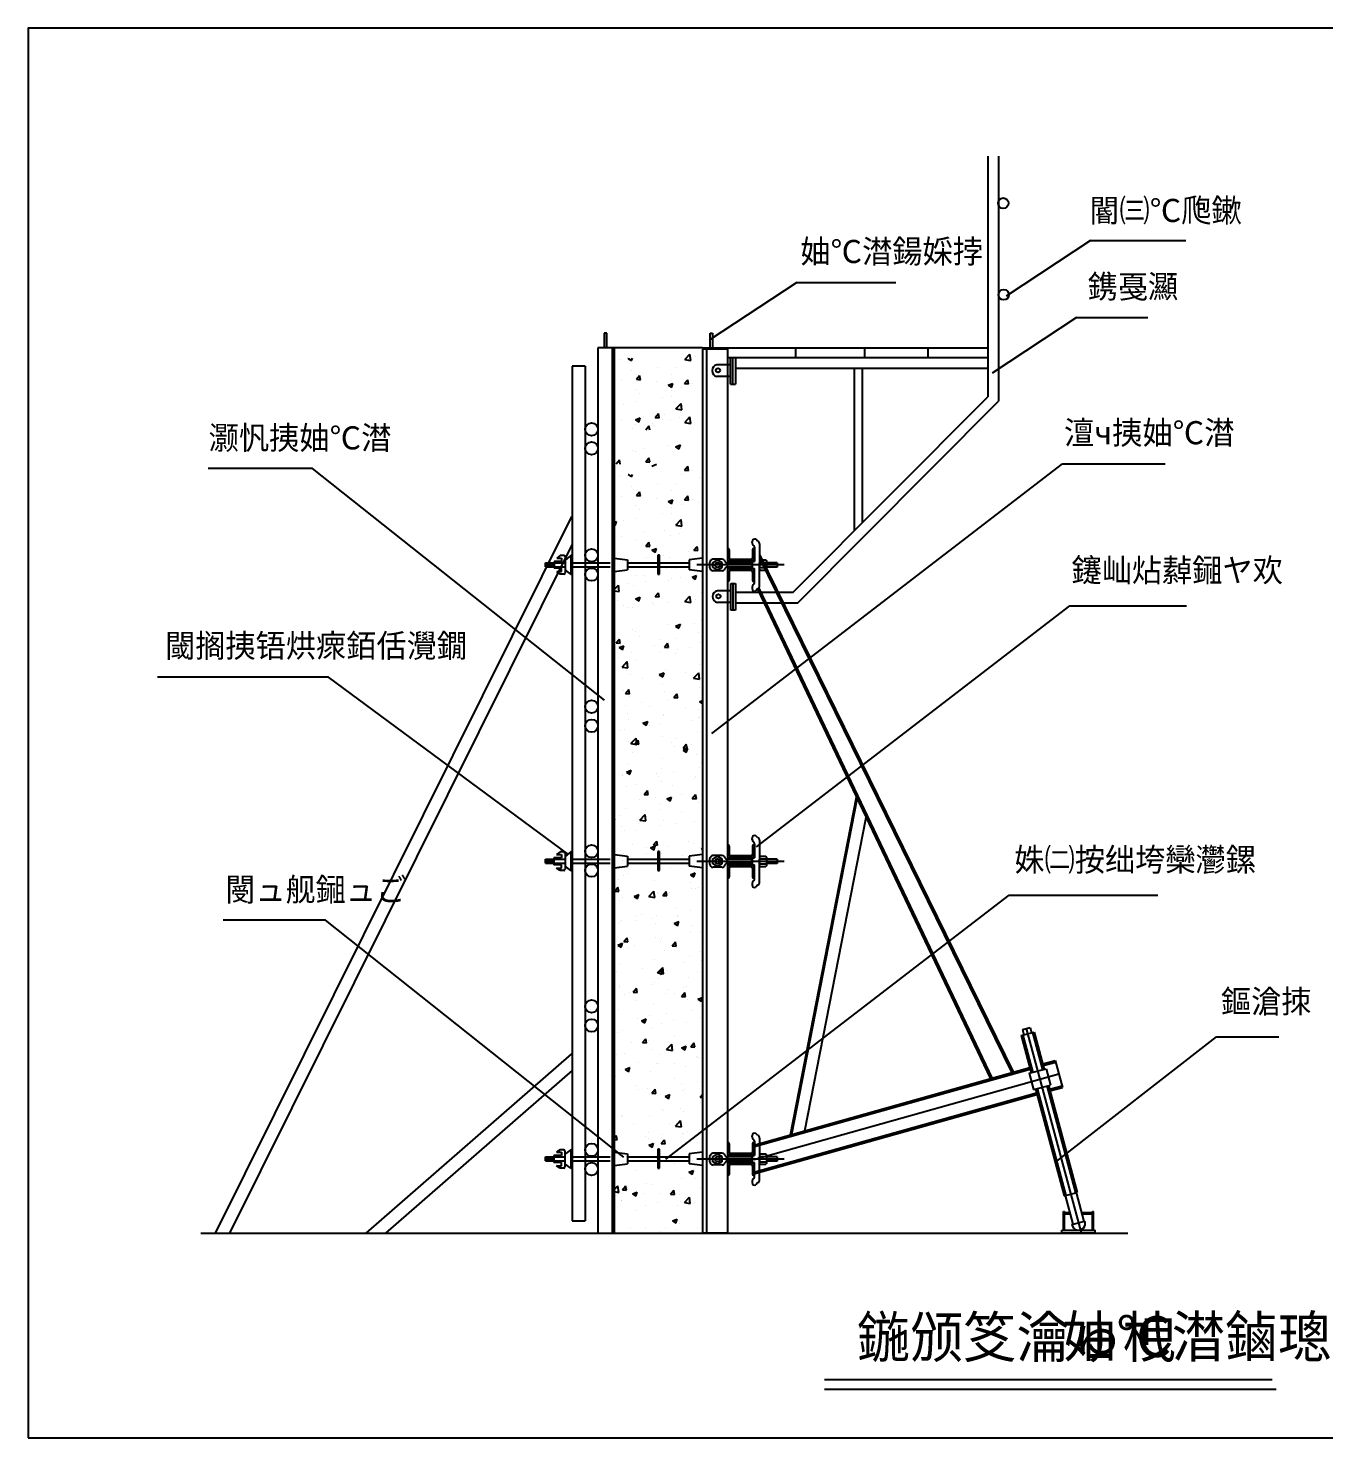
# Model space of a CAD drawing. Header units: metres. Extents: x 0 to 200, y 0 to 136.
# Drawn here: x 0 to 125.5, y 0 to 136.5 of the extents above; entities that cross this region are included whole.
import ezdxf

# ---------------------------------------------------------------- set-up
doc = ezdxf.new("R2010")
doc.units = ezdxf.units.M
for name, color, linetype in [('1', 7, 'Continuous'), ('2', 7, 'Continuous'), ('24', 7, 'Continuous')]:
    doc.layers.add(name, color=color, linetype=linetype)

msp = doc.modelspace()

# ---------------------------------------------------------------- linework, layer by layer
for p, q in [((92.96, 124.11), (92.96, 100.81)), ((93.99, 124.11), (93.99, 100.39)), ((102.89, 115.94), (94.72, 110.55)), ((102.89, 115.94), (107.48, 115.94)), ((107.48, 115.94), (112.13, 115.94)), ((74.44, 111.88), (65.96, 106.29)), ((74.44, 111.88), (78.84, 111.88)), ((78.84, 111.88), (84.05, 111.88)), ((101.55, 108.48), (93.38, 103.09)), ((101.55, 108.48), (106.15, 108.48)), ((106.15, 108.48), (108.46, 108.48)), ((56.04, 106.96), (55.79, 106.96)), ((55.79, 106.96), (55.79, 105.54)), ((56.04, 105.54), (56.04, 106.96)), ((66.05, 106.96), (66.3, 106.96)), ((66.05, 105.54), (66.05, 106.96)), ((66.3, 106.96), (66.3, 105.54)), ((55.18, 105.54), (55.18, 19.83)), ((65.33, 105.54), (55.18, 105.54)), ((56.56, 105.54), (56.56, 19.83)), ((56.75, 105.54), (56.75, 19.83)), ((65.32, 105.43), (65.32, 19.83)), ((67.75, 105.43), (65.32, 105.43)), ((65.33, 105.54), (92.96, 105.54)), ((65.7, 105.43), (65.7, 19.83)), ((67.75, 105.43), (67.75, 19.83)), ((74.32, 105.54), (74.32, 104.62)), ((81, 105.54), (81, 104.62)), ((87.14, 105.54), (87.14, 104.62)), ((52.69, 103.76), (52.69, 21.01)), ((53.94, 103.76), (52.69, 103.76)), ((53.94, 103.76), (53.94, 21.01)), ((57.41, 104.42), (57.41, 104.42)), ((58.12, 104.53), (58.15, 104.55)), ((58.12, 104.53), (58.44, 104.32)), ((58.44, 104.32), (58.52, 104.55)), ((63.6, 104.41), (64.1, 104.94)), ((63.6, 104.41), (64.18, 104.32)), ((63.98, 104.2), (63.98, 104.2)), ((64.18, 104.32), (64.1, 104.94)), ((64.67, 104.66), (64.67, 104.66)), ((68.02, 103.91), (66.71, 103.91)), ((67.75, 104.62), (92.96, 104.62)), ((68.02, 102.04), (68.02, 104.61)), ((68.02, 104.61), (68.51, 104.61)), ((68.25, 102.04), (68.25, 104.61)), ((68.51, 104.61), (68.51, 102.04)), ((57.43, 102.39), (57.43, 102.39)), ((58.46, 103.36), (58.46, 103.36)), ((58.92, 102.5), (59.23, 102.87)), ((58.92, 102.5), (59.31, 102.46)), ((58.97, 103), (58.97, 103)), ((58.98, 102.49), (58.98, 102.49)), ((59.31, 102.46), (59.23, 102.87)), ((60.92, 103.68), (60.92, 103.68)), ((62.35, 102.97), (62.35, 102.97)), ((62.76, 103.65), (62.76, 103.65)), ((63.58, 102.09), (63.9, 102.46)), ((63.97, 102.06), (63.9, 102.46)), ((68.02, 102.78), (66.71, 102.78)), ((68.51, 103.59), (92.96, 103.59)), ((80.03, 87.83), (80.03, 103.59)), ((80.8, 88.6), (80.8, 103.59)), ((58.8, 101.52), (58.8, 101.52)), ((59.21, 101.12), (59.21, 101.12)), ((60.89, 102.24), (60.89, 102.24)), ((62, 101.92), (62.45, 102.09)), ((62, 101.92), (62.32, 101.7)), ((62.27, 101.37), (62.27, 101.37)), ((62.32, 101.7), (62.45, 102.09)), ((63.31, 101.66), (63.31, 101.66)), ((63.58, 102.09), (63.97, 102.06)), ((64.36, 102.1), (64.36, 102.1)), ((68.02, 102.04), (68.51, 102.04)), ((57.66, 100.07), (57.66, 100.07)), ((58.9, 100.32), (58.9, 100.32)), ((61.45, 100.72), (61.45, 100.72)), ((62.28, 100.81), (62.28, 100.81)), ((62.74, 99.64), (63.24, 100.17)), ((63.31, 99.55), (63.24, 100.17)), ((74.11, 81.89), (92.96, 100.81)), ((74.54, 80.86), (93.99, 100.39)), ((57.5, 98.55), (57.5, 98.55)), ((58.83, 98.58), (59.29, 98.76)), ((58.83, 98.58), (59.16, 98.36)), ((59.16, 98.36), (59.29, 98.76)), ((59.6, 98.94), (59.6, 98.94)), ((60.72, 98.81), (61.04, 99.18)), ((60.72, 98.81), (61.11, 98.78)), ((61.11, 98.78), (61.04, 99.18)), ((61.43, 98.58), (61.43, 98.58)), ((61.6, 99.09), (61.6, 99.09)), ((62.2, 98.65), (62.2, 98.65)), ((62.74, 99.64), (63.31, 99.55)), ((63.07, 98.79), (63.07, 98.79)), ((63.23, 99.31), (63.23, 99.31)), ((63.6, 98.32), (64.1, 98.85)), ((63.6, 98.32), (64.18, 98.23)), ((64.18, 98.23), (64.1, 98.85)), ((58.58, 97.76), (58.58, 97.76)), ((58.82, 98.16), (58.82, 98.16)), ((59.82, 97.61), (60.13, 97.98)), ((60.21, 97.57), (60.13, 97.98)), ((60.51, 98.26), (60.51, 98.26)), ((60.56, 98.03), (60.56, 98.03)), ((63.98, 98.11), (63.98, 98.11)), ((58.5, 95.59), (58.5, 95.59)), ((59.6, 95.84), (59.6, 95.84)), ((61.88, 96.08), (61.88, 96.08)), ((62.71, 95.96), (63.17, 96.14)), ((62.71, 95.96), (63.04, 95.75)), ((62.96, 96.01), (62.96, 96.01)), ((63.04, 95.75), (63.17, 96.14)), ((56.96, 94.33), (57.28, 94.7)), ((57.35, 94.29), (57.28, 94.7)), ((58.85, 95.47), (58.85, 95.47)), ((59.82, 94.51), (60.13, 94.88)), ((59.82, 94.51), (60.21, 94.47)), ((60.21, 94.47), (60.13, 94.88)), ((60.42, 94.1), (60.87, 94.28)), ((66.22, 68.21), (100.19, 94.33)), ((100.19, 94.33), (104.59, 94.33)), ((104.59, 94.33), (110.14, 94.33)), ((27.54, 93.86), (17.42, 93.86)), ((55.84, 71.42), (27.54, 93.86)), ((57.41, 93.16), (57.41, 93.16)), ((58.12, 93.27), (58.15, 93.29)), ((58.12, 93.27), (58.44, 93.06)), ((58.44, 93.06), (58.52, 93.29)), ((63.31, 93.27), (63.31, 93.27)), ((63.58, 93.7), (63.9, 94.08)), ((63.58, 93.7), (63.97, 93.67)), ((63.97, 93.67), (63.9, 94.08)), ((64.36, 93.71), (64.36, 93.71)), ((65.02, 92.96), (65.02, 92.96)), ((56.83, 91.88), (56.83, 91.88)), ((58.46, 92.09), (58.46, 92.09)), ((58.92, 91.24), (59.23, 91.61)), ((58.97, 91.74), (58.97, 91.74)), ((59.31, 91.2), (59.23, 91.61)), ((60.92, 92.42), (60.92, 92.42)), ((62.35, 91.71), (62.35, 91.71)), ((62.76, 92.39), (62.76, 92.39)), ((57.43, 91.13), (57.43, 91.13)), ((58.8, 90.26), (58.8, 90.26)), ((58.92, 91.24), (59.31, 91.2)), ((58.98, 91.23), (58.98, 91.23)), ((60.89, 90.98), (60.89, 90.98)), ((62, 90.66), (62.45, 90.83)), ((62, 90.66), (62.32, 90.44)), ((62.27, 90.11), (62.27, 90.11)), ((62.32, 90.44), (62.45, 90.83)), ((63.31, 90.4), (63.31, 90.4)), ((63.58, 90.83), (63.9, 91.2)), ((63.58, 90.83), (63.97, 90.8)), ((63.97, 90.8), (63.9, 91.2)), ((64.36, 90.84), (64.36, 90.84)), ((64.94, 90.61), (64.94, 90.61)), ((65.24, 90.11), (65.24, 90.11)), ((52.64, 89.23), (18.11, 19.83)), ((56.75, 88.64), (56.99, 88.73)), ((56.86, 88.34), (56.99, 88.73)), ((57.66, 88.81), (57.66, 88.81)), ((58.9, 89.06), (58.9, 89.06)), ((59.21, 89.86), (59.21, 89.86)), ((61.45, 89.46), (61.45, 89.46)), ((62.28, 89.55), (62.28, 89.55)), ((62.74, 88.38), (63.24, 88.91)), ((63.31, 88.29), (63.24, 88.91)), ((56.75, 88.41), (56.86, 88.34)), ((59.6, 87.68), (59.6, 87.68)), ((61.6, 87.83), (61.6, 87.83)), ((62.2, 87.39), (62.2, 87.39)), ((62.74, 88.38), (63.31, 88.29)), ((63.07, 87.53), (63.07, 87.53)), ((63.23, 88.05), (63.23, 88.05)), ((52.69, 86.53), (19.5, 19.83)), ((57.5, 87.29), (57.5, 87.29)), ((58.82, 86.9), (58.82, 86.9)), ((59.82, 86.35), (60.13, 86.72)), ((59.82, 86.35), (60.21, 86.31)), ((60.21, 86.31), (60.13, 86.72)), ((60.42, 85.94), (60.87, 86.12)), ((60.74, 85.73), (60.87, 86.12)), ((64.48, 85.94), (64.8, 86.31)), ((64.87, 85.91), (64.8, 86.31)), ((64.97, 86.23), (64.97, 86.23)), ((67.77, 86.13), (67.75, 86.13)), ((67.9, 86), (67.9, 85.18)), ((70.15, 86), (70.15, 85.18)), ((70.3, 86.13), (70.28, 86.13)), ((70.3, 86.13), (70.3, 84.9)), ((50.12, 84.73), (52, 84.73)), ((50.12, 84.34), (50.12, 84.73)), ((50.21, 84.34), (50.21, 84.73)), ((50.29, 84.34), (50.29, 84.73)), ((50.36, 84.34), (50.36, 84.73)), ((50.44, 84.34), (50.44, 84.73)), ((50.51, 84.34), (50.51, 84.73)), ((50.61, 84.34), (50.61, 84.73)), ((50.7, 84.34), (50.7, 84.73)), ((50.79, 84.34), (50.79, 84.73)), ((50.86, 84.34), (50.86, 84.73)), ((51.67, 84.87), (50.94, 84.87)), ((50.94, 84.87), (50.94, 84.2)), ((51.53, 85.43), (51.2, 85.19)), ((51.2, 85.19), (51.67, 85.19)), ((51.88, 85.43), (51.53, 85.43)), ((51.67, 85.19), (51.67, 84.87)), ((52.57, 85.43), (52, 85)), ((52, 85.31), (52, 83.76)), ((52.7, 85.43), (52.57, 85.43)), ((52.57, 85.43), (52.57, 83.63)), ((52.7, 84.9), (52.7, 84.14)), ((52.7, 84.73), (56.37, 84.73)), ((56.76, 85.18), (58.06, 85.02)), ((56.76, 85.18), (56.76, 83.88)), ((57.39, 84.93), (57.39, 84.93)), ((58.06, 85.02), (58.06, 84.05)), ((58.06, 84.73), (64.01, 84.73)), ((58.74, 84.73), (58.74, 84.73)), ((59.89, 85.27), (59.89, 85.27)), ((60.42, 85.94), (60.74, 85.72)), ((61.15, 85.47), (60.99, 85.47)), ((60.99, 85.47), (60.99, 83.64)), ((61.15, 83.64), (61.15, 85.47)), ((61.18, 85.58), (61.18, 85.58)), ((61.52, 85.48), (61.52, 85.48)), ((62.12, 85.22), (62.12, 85.22)), ((63.98, 85.81), (63.98, 85.81)), ((65.31, 85.18), (64.01, 85.02)), ((64.01, 85.02), (64.01, 84.05)), ((64.48, 85.94), (64.87, 85.91)), ((65.31, 85.18), (65.31, 83.88)), ((70.3, 84.9), (67.75, 84.9)), ((70.02, 85.06), (68.03, 85.06)), ((70.84, 85.54), (95.42, 35.44)), ((70.84, 85.19), (95.26, 35.4)), ((50.12, 84.34), (52, 84.34)), ((51.67, 84.2), (50.94, 84.2)), ((51.2, 83.88), (51.67, 83.88)), ((51.53, 83.63), (51.2, 83.88)), ((51.88, 83.63), (51.53, 83.63)), ((51.67, 83.88), (51.67, 84.2)), ((52.57, 83.63), (52, 84.06)), ((52.57, 83.63), (52.7, 83.63)), ((52.7, 84.34), (56.37, 84.34)), ((56.76, 83.88), (58.06, 84.05)), ((58.06, 84.34), (64.01, 84.34)), ((58.34, 84.36), (58.34, 84.36)), ((58.95, 83.5), (58.95, 83.5)), ((59.71, 83.48), (59.71, 83.48)), ((60.99, 83.64), (61.15, 83.64)), ((61.81, 84.21), (61.81, 84.21)), ((62.74, 84.16), (62.74, 84.16)), ((63.18, 83.34), (63.18, 83.34)), ((65.31, 83.88), (64.01, 84.05)), ((64.3, 83.33), (64.75, 83.5)), ((64.3, 83.33), (64.62, 83.11)), ((64.62, 83.11), (64.75, 83.5)), ((73.23, 84.52), (64.76, 84.52)), ((65.28, 84.06), (65.28, 84.06)), ((70.3, 84.14), (67.75, 84.14)), ((67.9, 83.86), (67.9, 83.04)), ((70.02, 83.98), (68.03, 83.98)), ((70.15, 83.86), (70.15, 83.04)), ((70.3, 84.14), (70.3, 82.91)), ((56.75, 82.14), (57.17, 82.58)), ((56.75, 82.03), (57.24, 81.96)), ((57.24, 81.96), (57.17, 82.58)), ((58.18, 82.7), (58.18, 82.7)), ((58.66, 82.57), (58.66, 82.57)), ((59.81, 82.92), (59.81, 82.92)), ((62.04, 83.06), (62.04, 83.06)), ((62.27, 83.24), (62.27, 83.24)), ((68.07, 82.03), (66.76, 82.03)), ((67.77, 82.91), (67.75, 82.91)), ((68.07, 80.16), (68.07, 82.73)), ((68.07, 82.73), (68.51, 82.73)), ((68.29, 80.16), (68.29, 82.73)), ((68.51, 82.73), (68.51, 80.16)), ((70.3, 82.91), (70.28, 82.91)), ((70.64, 82.19), (93.21, 34.75)), ((70.76, 82.29), (93.37, 34.8)), ((57.04, 81.05), (57.04, 81.05)), ((57.64, 80.58), (57.64, 80.58)), ((58.83, 81.23), (59.29, 81.4)), ((58.83, 81.23), (59.16, 81.01)), ((59.16, 81.01), (59.29, 81.4)), ((60.51, 80.91), (60.51, 80.91)), ((60.56, 80.68), (60.56, 80.68)), ((60.72, 81.46), (61.04, 81.83)), ((60.72, 81.46), (61.11, 81.42)), ((61.11, 81.42), (61.04, 81.83)), ((61.43, 81.23), (61.43, 81.23)), ((61.96, 80.89), (61.96, 80.89)), ((63.6, 80.97), (64.1, 81.5)), ((63.6, 80.97), (64.18, 80.88)), ((63.98, 80.76), (63.98, 80.76)), ((64.18, 80.88), (64.1, 81.5)), ((64.67, 81.22), (64.67, 81.22)), ((65.22, 81.88), (65.22, 81.88)), ((65.3, 81.35), (65.3, 81.35)), ((68.07, 80.9), (66.76, 80.9)), ((68.51, 81.89), (74.11, 81.89)), ((68.51, 80.86), (74.54, 80.86)), ((70.54, 57.24), (100.89, 80.57)), ((100.89, 80.57), (112.21, 80.57)), ((58.1, 80.36), (58.1, 80.36)), ((58.58, 80.41), (58.58, 80.41)), ((65.22, 79.19), (65.22, 79.19)), ((68.51, 80.16), (68.07, 80.16)), ((58.5, 78.24), (58.5, 78.24)), ((58.85, 78.12), (58.85, 78.12)), ((61.88, 78.73), (61.88, 78.73)), ((62.71, 78.61), (63.17, 78.79)), ((62.71, 78.61), (63.04, 78.39)), ((62.96, 78.66), (62.96, 78.66)), ((63.04, 78.39), (63.17, 78.79)), ((64.58, 78.87), (64.58, 78.87)), ((64.95, 78), (64.95, 78)), ((56.96, 76.98), (57.28, 77.35)), ((56.96, 76.98), (57.35, 76.94)), ((57.15, 76.86), (57.15, 76.86)), ((57.25, 76.52), (57.71, 76.69)), ((57.25, 76.52), (57.58, 76.3)), ((57.35, 76.94), (57.28, 77.35)), ((57.37, 76.7), (57.37, 76.7)), ((57.58, 76.3), (57.71, 76.69)), ((59.25, 77.58), (59.25, 77.58)), ((60.62, 76.71), (60.62, 76.71)), ((61.16, 77.35), (61.16, 77.35)), ((61.63, 76.57), (61.94, 76.94)), ((61.63, 76.57), (62.01, 76.54)), ((61.8, 76.57), (61.8, 76.57)), ((62.01, 76.54), (61.94, 76.94)), ((62.72, 77.44), (62.72, 77.44)), ((64.09, 76.57), (64.09, 76.57)), ((65.14, 77.02), (65.14, 77.02)), ((57.14, 75.55), (57.14, 75.55)), ((57.52, 74.64), (58.03, 75.17)), ((58.1, 74.55), (58.03, 75.17)), ((58.42, 76.08), (58.42, 76.08)), ((58.93, 75.27), (58.93, 75.27)), ((61.25, 76.09), (61.25, 76.09)), ((62.72, 75.92), (62.72, 75.92)), ((62.87, 76.31), (62.87, 76.31)), ((57.52, 74.64), (58.1, 74.55)), ((57.95, 74.28), (57.95, 74.28)), ((58.35, 73.92), (58.35, 73.92)), ((61.13, 73.9), (61.59, 74.07)), ((61.13, 73.9), (61.46, 73.68)), ((61.16, 73.74), (61.16, 73.74)), ((61.42, 74.13), (61.42, 74.13)), ((61.46, 73.68), (61.59, 74.07)), ((61.72, 74.4), (61.72, 74.4)), ((63.63, 74.07), (63.63, 74.07)), ((64.46, 73.56), (64.97, 74.09)), ((64.89, 73.99), (64.89, 73.99)), ((65.04, 73.47), (64.97, 74.09)), ((65.06, 74.86), (65.06, 74.86)), ((29.1, 73.65), (12.52, 73.65)), ((52.34, 56.49), (29.1, 73.65)), ((57.62, 72.35), (57.62, 72.35)), ((57.87, 72.09), (58.18, 72.46)), ((58.25, 72.05), (58.18, 72.46)), ((59.54, 73.53), (59.54, 73.53)), ((61.41, 73), (61.41, 73)), ((64.46, 73.56), (65.04, 73.47)), ((64.98, 72.7), (64.98, 72.7)), ((65.2, 73.65), (65.2, 73.65)), ((57.87, 72.09), (58.25, 72.05)), ((58.27, 71.75), (58.27, 71.75)), ((59.45, 71.18), (59.45, 71.18)), ((61.64, 72.24), (61.64, 72.24)), ((61.92, 71.5), (61.92, 71.5)), ((62.53, 71.68), (62.84, 72.05)), ((62.53, 71.68), (62.92, 71.65)), ((62.92, 71.65), (62.84, 72.05)), ((65.01, 71.28), (65.32, 71.4)), ((65.01, 71.28), (65.32, 71.08)), ((57.83, 70.96), (57.83, 70.96)), ((58.06, 70.09), (58.06, 70.09)), ((60.16, 70.81), (60.16, 70.81)), ((61.53, 69.94), (61.53, 69.94)), ((61.56, 70.08), (61.56, 70.08)), ((63.63, 70.67), (63.63, 70.67)), ((64.9, 70.53), (64.9, 70.53)), ((64.93, 69.77), (64.93, 69.77)), ((65, 69.79), (65, 69.79)), ((57.35, 68.47), (57.35, 68.47)), ((57.74, 68.62), (57.74, 68.62)), ((58.19, 69.59), (58.19, 69.59)), ((59.55, 69.19), (60.01, 69.36)), ((59.55, 69.19), (59.87, 68.97)), ((59.87, 68.97), (60.01, 69.36)), ((60.21, 68.94), (60.21, 68.94)), ((61.14, 69.12), (61.14, 69.12)), ((64.31, 69.48), (64.31, 69.48)), ((64.82, 68.37), (64.82, 68.37)), ((58.11, 67.42), (58.11, 67.42)), ((58.38, 67.23), (58.89, 67.76)), ((58.38, 67.23), (58.96, 67.14)), ((58.77, 67.2), (59.08, 67.57)), ((58.77, 67.2), (59.16, 67.16)), ((58.86, 67.51), (58.86, 67.51)), ((58.96, 67.14), (58.89, 67.76)), ((58.91, 67.04), (58.91, 67.04)), ((59.16, 67.17), (59.08, 67.57)), ((61.48, 67.91), (61.48, 67.91)), ((62.33, 67.36), (62.33, 67.36)), ((62.6, 66.92), (62.6, 66.92)), ((62.7, 67.69), (62.7, 67.69)), ((63.43, 66.79), (63.74, 67.16)), ((63.82, 66.76), (63.74, 67.16)), ((64.23, 67.13), (64.23, 67.13)), ((58.5, 66.38), (58.5, 66.38)), ((61.41, 65.75), (61.41, 65.75)), ((63.43, 66.79), (63.82, 66.76)), ((63.43, 66.57), (63.89, 66.74)), ((63.43, 66.57), (63.75, 66.35)), ((63.75, 66.35), (63.89, 66.74)), ((64.74, 66.21), (64.74, 66.21)), ((57.6, 64.19), (57.6, 64.19)), ((57.97, 64.47), (58.42, 64.65)), ((57.97, 64.47), (58.29, 64.25)), ((58.03, 65.26), (58.03, 65.26)), ((58.29, 64.25), (58.42, 64.65)), ((60.89, 64.35), (60.89, 64.35)), ((61.39, 64.77), (61.39, 64.77)), ((62.52, 64.57), (62.52, 64.57)), ((64.98, 64.89), (64.98, 64.89)), ((65.18, 65.42), (65.18, 65.42)), ((56.79, 63.81), (56.79, 63.81)), ((57.6, 64.12), (57.6, 64.12)), ((57.95, 63.1), (57.95, 63.1)), ((58.97, 63.31), (58.97, 63.31)), ((61.07, 64.04), (61.07, 64.04)), ((61.33, 63.58), (61.33, 63.58)), ((62.44, 63.17), (62.44, 63.17)), ((64.54, 63.89), (64.54, 63.89)), ((64.66, 64.04), (64.66, 64.04)), ((59.18, 61.79), (59.18, 61.79)), ((59.67, 62.31), (59.98, 62.68)), ((59.67, 62.31), (60.06, 62.28)), ((60.06, 62.28), (59.98, 62.68)), ((60.81, 62), (60.81, 62)), ((61.85, 61.86), (62.3, 62.03)), ((61.85, 61.86), (62.17, 61.64)), ((62.17, 61.64), (62.3, 62.03)), ((63.27, 62.33), (63.27, 62.33)), ((64.33, 61.9), (64.64, 62.28)), ((64.33, 61.9), (64.72, 61.87)), ((64.58, 61.88), (64.58, 61.88)), ((64.72, 61.87), (64.64, 62.28)), ((64.91, 61.54), (64.91, 61.54)), ((73.83, 29.35), (80.22, 62.05)), ((73.97, 29.39), (80.31, 61.85)), ((57.33, 60.24), (57.33, 60.24)), ((57.87, 60.93), (57.87, 60.93)), ((59.25, 59.82), (59.75, 60.35)), ((59.82, 59.74), (59.75, 60.35)), ((59.78, 60.74), (59.78, 60.74)), ((61.12, 60.89), (61.12, 60.89)), ((61.25, 61.42), (61.25, 61.42)), ((63.25, 60.59), (63.25, 60.59)), ((75.23, 29.74), (81.16, 60.08)), ((56.75, 59.67), (56.84, 59.93)), ((56.75, 59.9), (56.84, 59.93)), ((57.47, 59.23), (57.47, 59.23)), ((57.79, 58.77), (57.79, 58.77)), ((58.89, 58.81), (58.89, 58.81)), ((59.1, 59.44), (59.1, 59.44)), ((59.25, 59.82), (59.82, 59.73)), ((61.17, 59.26), (61.17, 59.26)), ((61.56, 59.76), (61.56, 59.76)), ((62.68, 59.46), (62.68, 59.46)), ((64.51, 59.71), (64.51, 59.71)), ((58.51, 57.42), (58.51, 57.42)), ((60.57, 57.42), (60.88, 57.79)), ((60.57, 57.42), (60.96, 57.39)), ((60.96, 57.39), (60.88, 57.79)), ((63.96, 57.74), (63.96, 57.74)), ((64.43, 57.55), (64.43, 57.55)), ((67.77, 57.43), (67.75, 57.43)), ((70.3, 57.43), (70.28, 57.43)), ((70.3, 57.43), (70.3, 56.2)), ((50.11, 56.03), (52, 56.03)), ((50.11, 55.63), (50.11, 56.03)), ((50.21, 55.63), (50.21, 56.03)), ((50.28, 55.63), (50.28, 56.03)), ((50.36, 55.63), (50.36, 56.03)), ((50.44, 55.63), (50.44, 56.03)), ((50.5, 55.63), (50.5, 56.03)), ((50.61, 55.63), (50.61, 56.03)), ((50.7, 55.63), (50.7, 56.03)), ((50.78, 55.63), (50.78, 56.03)), ((50.85, 55.63), (50.85, 56.03)), ((51.66, 56.16), (50.93, 56.16)), ((50.93, 56.16), (50.93, 55.49)), ((51.53, 56.73), (51.19, 56.48)), ((51.19, 56.48), (51.66, 56.48)), ((51.87, 56.73), (51.53, 56.73)), ((51.66, 56.48), (51.66, 56.16)), ((52.56, 56.73), (52, 56.3)), ((52, 56.6), (52, 55.05)), ((52.69, 56.73), (52.56, 56.73)), ((52.56, 56.73), (52.56, 54.93)), ((52.69, 56.2), (52.69, 55.43)), ((52.69, 56.03), (56.37, 56.03)), ((56.76, 56.48), (58.06, 56.31)), ((56.76, 56.48), (56.76, 55.18)), ((57.39, 56.88), (57.39, 56.88)), ((57.71, 56.6), (57.71, 56.6)), ((58.06, 56.31), (58.06, 55.35)), ((58.06, 56.03), (64.01, 56.03)), ((58.06, 56.03), (64.01, 56.03)), ((59.85, 57.2), (59.85, 57.2)), ((59.88, 56.54), (59.88, 56.54)), ((60.27, 57.14), (60.72, 57.32)), ((60.27, 57.14), (60.59, 56.92)), ((60.59, 56.92), (60.72, 57.32)), ((61.15, 56.76), (60.99, 56.76)), ((60.99, 56.76), (60.99, 54.93)), ((61.09, 57.09), (61.09, 57.09)), ((61.15, 54.93), (61.15, 56.76)), ((61.37, 56.54), (61.37, 56.54)), ((61.98, 57.27), (61.98, 57.27)), ((63.35, 56.4), (63.35, 56.4)), ((65.31, 56.48), (64.01, 56.31)), ((64.01, 56.31), (64.01, 55.35)), ((65.16, 57.19), (65.16, 57.19)), ((65.23, 57.01), (65.32, 57.11)), ((65.23, 57.01), (65.32, 57.01)), ((65.31, 56.48), (65.31, 55.18)), ((70.3, 56.2), (67.75, 56.2)), ((67.9, 57.3), (67.9, 56.48)), ((70.02, 56.35), (68.03, 56.35)), ((70.15, 57.3), (70.15, 56.48)), ((50.11, 55.63), (52, 55.63)), ((51.66, 55.49), (50.93, 55.49)), ((51.19, 55.17), (51.66, 55.17)), ((51.53, 54.93), (51.19, 55.17)), ((51.87, 54.93), (51.53, 54.93)), ((51.66, 55.17), (51.66, 55.49)), ((52.56, 54.93), (52, 55.36)), ((52.56, 54.93), (52.69, 54.93)), ((52.69, 55.63), (56.37, 55.63)), ((56.76, 55.18), (58.06, 55.35)), ((57.58, 55.89), (57.58, 55.89)), ((58.06, 55.63), (64.01, 55.63)), ((58.06, 55.63), (64.01, 55.63)), ((58.14, 54.64), (58.14, 54.64)), ((60.99, 54.93), (61.15, 54.93)), ((61.01, 54.93), (61.01, 54.93)), ((62.25, 55.18), (62.25, 55.18)), ((63.87, 55.39), (63.87, 55.39)), ((65.31, 55.18), (64.01, 55.35)), ((64.15, 54.52), (64.6, 54.7)), ((64.35, 55.39), (64.35, 55.39)), ((64.47, 54.31), (64.6, 54.7)), ((73.23, 55.82), (64.76, 55.82)), ((70.3, 55.43), (67.75, 55.43)), ((67.9, 55.15), (67.9, 54.33)), ((70.02, 55.28), (68.03, 55.28)), ((70.15, 55.15), (70.15, 54.33)), ((70.3, 55.43), (70.3, 54.21)), ((56.81, 52.94), (57.12, 53.31)), ((57.2, 52.91), (57.12, 53.31)), ((57.22, 54.11), (57.22, 54.11)), ((57.63, 54.44), (57.63, 54.44)), ((60.69, 53.96), (60.69, 53.96)), ((64.15, 54.52), (64.47, 54.31)), ((64.16, 53.82), (64.16, 53.82)), ((64.89, 53.31), (64.89, 53.31)), ((67.77, 54.21), (67.75, 54.21)), ((70.3, 54.21), (70.28, 54.21)), ((56.81, 52.94), (57.2, 52.91)), ((57.31, 52.01), (57.31, 52.01)), ((57.56, 52.28), (57.56, 52.28)), ((58.69, 52.43), (59.14, 52.6)), ((58.69, 52.43), (59.01, 52.21)), ((59.01, 52.21), (59.14, 52.6)), ((60.11, 52.42), (60.61, 52.94)), ((60.11, 52.42), (60.69, 52.33)), ((60.54, 52.61), (60.54, 52.61)), ((60.69, 52.33), (60.61, 52.94)), ((60.93, 52.76), (60.93, 52.76)), ((61.1, 52.66), (61.1, 52.66)), ((61.47, 52.53), (61.79, 52.9)), ((61.47, 52.53), (61.86, 52.5)), ((61.77, 26.97), (95.03, 52.55)), ((61.86, 52.5), (61.79, 52.9)), ((62.16, 52.83), (62.16, 52.83)), ((64.27, 53.22), (64.27, 53.22)), ((64.62, 53.15), (64.62, 53.15)), ((95.03, 52.55), (109.41, 52.55)), ((58.87, 50.58), (58.87, 50.58)), ((59.42, 50.64), (59.42, 50.64)), ((60.85, 50.6), (60.85, 50.6)), ((62.66, 51.23), (62.66, 51.23)), ((62.91, 50.59), (62.91, 50.59)), ((64.19, 51.06), (64.19, 51.06)), ((28.81, 50.11), (18.89, 50.11)), ((57.69, 27.18), (28.81, 50.11)), ((57.32, 49.92), (57.32, 49.92)), ((57.48, 50.11), (57.48, 50.11)), ((58.83, 50.05), (58.83, 50.05)), ((60.45, 50.26), (60.45, 50.26)), ((60.79, 49.77), (60.79, 49.77)), ((62.57, 49.81), (63.02, 49.99)), ((62.57, 49.81), (62.89, 49.59)), ((62.89, 50.5), (62.89, 50.5)), ((62.89, 49.59), (63.02, 49.99)), ((64.26, 49.62), (64.26, 49.62)), ((57.1, 47.71), (57.56, 47.89)), ((57.4, 47.95), (57.4, 47.95)), ((57.43, 47.5), (57.56, 47.89)), ((57.71, 48.05), (58.03, 48.42)), ((57.71, 48.05), (58.1, 48.02)), ((58.1, 48.02), (58.03, 48.42)), ((60.77, 48.44), (60.77, 48.44)), ((61.2, 48.02), (61.2, 48.02)), ((61.35, 48.31), (61.35, 48.31)), ((62.37, 47.64), (62.69, 48.02)), ((62.76, 47.61), (62.69, 48.02)), ((64.11, 48.89), (64.11, 48.89)), ((65.14, 48.96), (65.14, 48.96)), ((65.31, 48.56), (65.31, 48.56)), ((57.1, 47.71), (57.43, 47.5)), ((57.12, 47.49), (57.12, 47.49)), ((57.56, 47.66), (57.56, 47.66)), ((58.13, 47.34), (58.13, 47.34)), ((58.74, 47.7), (58.74, 47.7)), ((61.6, 47.19), (61.6, 47.19)), ((62.37, 47.64), (62.76, 47.61)), ((64.03, 46.73), (64.03, 46.73)), ((65.07, 47.05), (65.07, 47.05)), ((57.03, 45.14), (57.03, 45.14)), ((57.32, 45.79), (57.32, 45.79)), ((59.49, 45.46), (59.49, 45.46)), ((60.69, 46.27), (60.69, 46.27)), ((60.97, 45.01), (61.48, 45.54)), ((60.98, 45.1), (61.44, 45.27)), ((60.98, 45.1), (61.31, 44.88)), ((61.31, 44.88), (61.44, 45.27)), ((61.55, 44.92), (61.48, 45.54)), ((63.6, 46), (63.6, 46)), ((64.87, 45.08), (64.87, 45.08)), ((65.23, 46.21), (65.23, 46.21)), ((56.86, 44.02), (56.86, 44.02)), ((57.29, 43.78), (57.29, 43.78)), ((60.33, 43.87), (60.33, 43.87)), ((60.62, 44.11), (60.62, 44.11)), ((60.97, 45.01), (61.55, 44.92)), ((61.08, 44.43), (61.08, 44.43)), ((63.8, 43.72), (63.8, 43.72)), ((63.95, 44.57), (63.95, 44.57)), ((57.24, 43.62), (57.24, 43.62)), ((57.78, 42.9), (57.78, 42.9)), ((58.23, 43.14), (58.23, 43.14)), ((58.61, 43.16), (58.93, 43.53)), ((58.61, 43.16), (59, 43.13)), ((58.85, 42.35), (58.85, 42.35)), ((59, 43.13), (58.93, 43.53)), ((61.7, 43), (61.7, 43)), ((61.89, 43.44), (61.89, 43.44)), ((62.64, 43), (62.64, 43)), ((63.28, 42.75), (63.59, 43.13)), ((63.28, 42.75), (63.66, 42.72)), ((63.52, 43.65), (63.52, 43.65)), ((63.66, 42.72), (63.59, 43.13)), ((63.87, 42.4), (63.87, 42.4)), ((64.86, 42.48), (65.32, 42.65)), ((64.86, 42.48), (65.19, 42.26)), ((65.17, 42.85), (65.17, 42.85)), ((65.19, 42.26), (65.32, 42.65)), ((57.16, 41.46), (57.16, 41.46)), ((60.54, 41.95), (60.54, 41.95)), ((61.81, 41.09), (61.81, 41.09)), ((64.27, 41.41), (64.27, 41.41)), ((59.04, 40.57), (59.04, 40.57)), ((59.4, 40.38), (59.86, 40.56)), ((59.4, 40.38), (59.73, 40.17)), ((59.73, 40.17), (59.86, 40.56)), ((60.18, 40.87), (60.18, 40.87)), ((60.46, 39.78), (60.46, 39.78)), ((61.33, 40.08), (61.33, 40.08)), ((62.51, 40.42), (62.51, 40.42)), ((63.79, 40.24), (63.79, 40.24)), ((65.12, 40.73), (65.12, 40.73)), ((96.31, 39.54), (97.04, 39.74)), ((96.67, 39.64), (101.99, 19.84)), ((97.04, 39.74), (97.18, 39.22)), ((57.08, 39.29), (57.08, 39.29)), ((57.54, 39.42), (57.54, 39.42)), ((58.47, 38.31), (58.47, 38.31)), ((59.52, 38.27), (59.83, 38.64)), ((59.52, 38.27), (59.9, 38.24)), ((59.9, 38.24), (59.83, 38.64)), ((60.1, 38.52), (60.1, 38.52)), ((62.56, 38.85), (62.56, 38.85)), ((64.18, 37.86), (64.49, 38.24)), ((64.57, 37.83), (64.49, 38.24)), ((96.19, 38.95), (97.44, 39.29)), ((96.19, 38.95), (97.15, 35.34)), ((96.31, 39.54), (96.45, 39.02)), ((96.34, 38.99), (97.31, 35.39)), ((97.28, 39.24), (98.25, 35.64)), ((97.44, 39.29), (98.41, 35.68)), ((99.52, 26.7), (115.11, 38.82)), ((115.11, 38.82), (119.53, 38.82)), ((119.53, 38.82), (121.15, 38.82)), ((52.64, 37.18), (32.7, 19.83)), ((57, 37.13), (57, 37.13)), ((57.77, 37.25), (57.77, 37.25)), ((60.38, 37.62), (60.38, 37.62)), ((61.24, 37.1), (61.24, 37.1)), ((61.83, 37.6), (62.34, 38.13)), ((61.83, 37.6), (62.41, 37.51)), ((62.41, 37.51), (62.34, 38.13)), ((63.28, 37.77), (63.74, 37.94)), ((63.28, 37.77), (63.61, 37.55)), ((63.61, 37.55), (63.74, 37.94)), ((63.72, 38.08), (63.72, 38.08)), ((64.18, 37.86), (64.57, 37.83)), ((64.71, 36.95), (64.71, 36.95)), ((52.69, 35.57), (34.6, 19.83)), ((56.76, 35.75), (56.76, 35.75)), ((57.27, 35.55), (57.27, 35.55)), ((57.82, 35.67), (58.28, 35.85)), ((57.82, 35.67), (58.14, 35.45)), ((58.14, 35.45), (58.28, 35.85)), ((58.39, 35.96), (58.39, 35.96)), ((59.14, 36.37), (59.14, 36.37)), ((60.85, 36.28), (60.85, 36.28)), ((61.06, 36.2), (61.06, 36.2)), ((62.61, 36.23), (62.61, 36.23)), ((63.64, 35.91), (63.64, 35.91)), ((64.85, 36.85), (64.85, 36.85)), ((64.95, 36.82), (64.95, 36.82)), ((70.3, 28.35), (97.01, 35.87)), ((70.34, 28.2), (97.05, 35.71)), ((96.97, 35.3), (98.59, 35.73)), ((98.27, 36.2), (99.49, 36.53)), ((98.31, 36.05), (99.53, 36.37)), ((98.59, 35.73), (99.01, 34.16)), ((99.49, 36.53), (100.19, 33.92)), ((56.92, 34.97), (56.92, 34.97)), ((60.3, 35.45), (60.3, 35.45)), ((62.62, 34.77), (62.62, 34.77)), ((63.24, 34.26), (63.24, 34.26)), ((64.87, 34.48), (64.87, 34.48)), ((70.3, 26.96), (99.84, 35.23)), ((96.97, 35.3), (97.39, 33.73)), ((97.39, 33.73), (99.01, 34.16)), ((56.84, 32.8), (56.84, 32.8)), ((58.83, 34.12), (58.83, 34.12)), ((59.14, 33.72), (59.14, 33.72)), ((59.95, 33.8), (59.95, 33.8)), ((60.22, 33.29), (60.22, 33.29)), ((60.42, 33.38), (60.73, 33.76)), ((60.42, 33.38), (60.81, 33.35)), ((60.81, 33.35), (60.73, 33.76)), ((61.7, 33.05), (62.16, 33.23)), ((61.7, 33.05), (62.02, 32.84)), ((62.02, 32.84), (62.16, 33.23)), ((63.42, 33.65), (63.42, 33.65)), ((63.56, 33.75), (63.56, 33.75)), ((65.08, 32.97), (65.32, 33.26)), ((65.08, 32.97), (65.32, 32.95)), ((70.3, 25.72), (97.67, 33.41)), ((70.3, 25.56), (97.71, 33.26)), ((97.57, 33.78), (100.35, 23.43)), ((97.73, 33.82), (100.51, 23.47)), ((98.67, 34.07), (101.45, 23.73)), ((98.82, 34.11), (101.61, 23.77)), ((98.92, 33.75), (100.15, 34.08)), ((98.96, 33.59), (100.19, 33.92)), ((61.31, 31.84), (61.31, 31.84)), ((61.53, 31.7), (61.53, 31.7)), ((63.16, 31.91), (63.16, 31.91)), ((63.48, 31.58), (63.48, 31.58)), ((65.1, 32.5), (65.1, 32.5)), ((56.77, 30.64), (56.77, 30.64)), ((57.43, 31.16), (57.43, 31.16)), ((57.52, 31.19), (57.52, 31.19)), ((58.68, 30.47), (58.68, 30.47)), ((60.14, 31.13), (60.14, 31.13)), ((62.15, 30.33), (62.15, 30.33)), ((62.69, 30.19), (63.2, 30.72)), ((62.69, 30.19), (63.27, 30.1)), ((63.27, 30.1), (63.2, 30.72)), ((56.75, 29.01), (56.97, 29.27)), ((56.75, 28.89), (57.05, 28.87)), ((57.05, 28.87), (56.97, 29.27)), ((59.82, 29.13), (59.82, 29.13)), ((60.05, 29.6), (60.05, 29.6)), ((60.06, 28.96), (60.06, 28.96)), ((61.32, 28.49), (61.63, 28.87)), ((61.45, 29.35), (61.45, 29.35)), ((61.71, 28.46), (61.63, 28.87)), ((63.4, 29.42), (63.4, 29.42)), ((63.52, 29.45), (63.52, 29.45)), ((63.91, 29.67), (63.91, 29.67)), ((51.66, 27.34), (50.92, 27.34)), ((50.92, 27.34), (50.92, 26.67)), ((51.52, 27.9), (51.18, 27.66)), ((51.18, 27.66), (51.66, 27.66)), ((51.87, 27.9), (51.52, 27.9)), ((51.66, 27.66), (51.66, 27.34)), ((52.55, 27.9), (51.99, 27.48)), ((51.99, 27.78), (51.99, 26.23)), ((52.55, 27.9), (52.55, 26.11)), ((52.69, 27.9), (52.55, 27.9)), ((52.69, 27.37), (52.69, 26.61)), ((56.76, 27.66), (56.76, 26.36)), ((56.76, 27.66), (58.06, 27.49)), ((57.25, 27.32), (57.25, 27.32)), ((58.06, 27.49), (58.06, 26.52)), ((60.12, 28.34), (60.57, 28.51)), ((60.12, 28.34), (60.44, 28.12)), ((60.44, 28.12), (60.57, 28.52)), ((60.99, 27.94), (60.99, 26.11)), ((61.15, 27.94), (60.99, 27.94)), ((61.04, 27.97), (61.04, 27.97)), ((61.15, 26.11), (61.15, 27.94)), ((61.32, 28.49), (61.71, 28.46)), ((65.31, 27.66), (64.01, 27.49)), ((64.01, 27.49), (64.01, 26.52)), ((64.84, 28.62), (64.84, 28.62)), ((65.31, 27.66), (65.31, 26.36)), ((67.77, 28.6), (67.75, 28.6)), ((70.3, 27.37), (67.75, 27.37)), ((67.9, 28.47), (67.9, 27.66)), ((70.02, 27.53), (68.03, 27.53)), ((70.15, 28.47), (70.15, 27.66)), ((70.3, 28.6), (70.28, 28.6)), ((70.3, 28.6), (70.3, 27.37)), ((50.11, 27.2), (51.99, 27.2)), ((50.11, 26.81), (50.11, 27.2)), ((50.11, 26.81), (51.99, 26.81)), ((50.2, 26.81), (50.2, 27.2)), ((50.27, 26.81), (50.27, 27.2)), ((50.35, 26.81), (50.35, 27.2)), ((50.43, 26.81), (50.43, 27.2)), ((50.5, 26.81), (50.5, 27.2)), ((50.6, 26.81), (50.6, 27.2)), ((50.69, 26.81), (50.69, 27.2)), ((50.77, 26.81), (50.77, 27.2)), ((50.85, 26.81), (50.85, 27.2)), ((51.66, 26.67), (50.92, 26.67)), ((51.18, 26.35), (51.66, 26.35)), ((51.52, 26.11), (51.18, 26.35)), ((51.87, 26.11), (51.52, 26.11)), ((51.66, 26.35), (51.66, 26.67)), ((52.55, 26.11), (51.99, 26.53)), ((52.55, 26.11), (52.69, 26.11)), ((52.69, 27.2), (56.37, 27.2)), ((52.69, 26.81), (56.37, 26.81)), ((56.76, 26.36), (58.06, 26.52)), ((57.39, 27.17), (57.39, 27.17)), ((58.06, 27.2), (64.01, 27.2)), ((58.06, 27.2), (64.01, 27.2)), ((58.06, 27.2), (64.01, 27.2)), ((58.06, 26.81), (64.01, 26.81)), ((58.06, 26.81), (64.01, 26.81)), ((58.06, 26.81), (64.01, 26.81)), ((58.11, 26.57), (58.11, 26.57)), ((59.74, 26.78), (59.74, 26.78)), ((59.98, 26.8), (59.98, 26.8)), ((60.86, 27.02), (60.86, 27.02)), ((60.99, 26.11), (61.15, 26.11)), ((62.2, 27.11), (62.2, 27.11)), ((62.6, 26.54), (62.6, 26.54)), ((63.32, 27.26), (63.32, 27.26)), ((65.31, 26.36), (64.01, 26.52)), ((64.33, 26.88), (64.33, 26.88)), ((73.23, 26.99), (64.76, 26.99)), ((70.3, 26.61), (67.75, 26.61)), ((67.9, 26.33), (67.9, 25.51)), ((70.02, 26.45), (68.03, 26.45)), ((70.15, 26.33), (70.15, 25.51)), ((70.3, 26.61), (70.3, 25.38)), ((58.81, 25.89), (58.81, 25.89)), ((59.9, 24.64), (59.9, 24.64)), ((63.24, 25.09), (63.24, 25.09)), ((64, 25.72), (64.45, 25.9)), ((64, 25.72), (64.32, 25.51)), ((64.32, 25.51), (64.45, 25.9)), ((64.6, 25.09), (64.6, 25.09)), ((67.77, 25.38), (67.75, 25.38)), ((70.3, 25.38), (70.28, 25.38)), ((56.75, 24), (57.12, 24.39)), ((56.75, 23.84), (57.2, 23.77)), ((57.2, 23.77), (57.12, 24.39)), ((57.56, 24.01), (57.87, 24.38)), ((57.56, 24.01), (57.95, 23.98)), ((57.95, 23.98), (57.87, 24.39)), ((58.03, 24.22), (58.03, 24.22)), ((58.54, 23.63), (58.99, 23.8)), ((58.54, 23.63), (58.86, 23.41)), ((58.86, 23.41), (58.99, 23.8)), ((59.59, 23.7), (59.59, 23.7)), ((60.49, 24.54), (60.49, 24.54)), ((61.29, 23.61), (61.29, 23.61)), ((62.22, 23.6), (62.54, 23.98)), ((62.22, 23.6), (62.61, 23.57)), ((62.61, 23.57), (62.54, 23.98)), ((63.06, 23.55), (63.06, 23.55)), ((63.56, 22.79), (64.06, 23.31)), ((64.13, 22.7), (64.06, 23.31)), ((65.08, 24.26), (65.08, 24.26)), ((100.35, 23.43), (101.61, 23.77)), ((100.46, 23.46), (101.2, 20.68)), ((101.5, 23.74), (102.25, 20.96)), ((57.49, 22.97), (57.49, 22.97)), ((57.5, 22.96), (57.5, 22.96)), ((58.78, 21.98), (58.78, 21.98)), ((59.82, 22.47), (59.82, 22.47)), ((60.96, 22.83), (60.96, 22.83)), ((62.89, 22.52), (62.89, 22.52)), ((63.16, 22.93), (63.16, 22.93)), ((63.56, 22.79), (64.13, 22.7)), ((64.43, 22.68), (64.43, 22.68)), ((64.52, 22.74), (64.52, 22.74)), ((100.27, 20.11), (100.27, 21.92)), ((100.27, 21.92), (100.38, 21.92)), ((100.38, 20.11), (100.38, 21.92)), ((103.08, 20.11), (103.08, 21.92)), ((103.08, 21.92), (103.19, 21.92)), ((103.19, 20.11), (103.19, 21.92)), ((52.69, 21.01), (53.94, 21.01)), ((62.42, 21.01), (62.87, 21.18)), ((62.42, 21.01), (62.74, 20.79)), ((62.74, 20.79), (62.87, 21.18)), ((63.08, 20.77), (63.08, 20.77)), ((65.27, 20.5), (65.27, 20.5)), ((100.38, 21.81), (100.9, 21.81)), ((100.38, 21.68), (100.94, 21.68)), ((100.85, 21.81), (100.85, 21.68)), ((101.1, 20.65), (102.35, 20.98)), ((102.02, 21.81), (103.08, 21.81)), ((102.06, 21.68), (103.08, 21.68)), ((102.11, 21.68), (102.11, 21.81)), ((16.73, 19.83), (56.75, 19.83)), ((56.75, 19.83), (65.32, 19.83)), ((58.3, 20.4), (58.3, 20.4)), ((59.75, 20.31), (59.75, 20.31)), ((61.18, 19.96), (61.18, 19.96)), ((61.77, 20.25), (61.77, 20.25)), ((62.81, 20.17), (62.81, 20.17)), ((64.82, 20.39), (64.82, 20.39)), ((65.24, 20.1), (65.24, 20.1)), ((65.32, 19.83), (106.5, 19.83)), ((67.75, 19.83), (65.32, 19.83)), ((100.11, 20.11), (103.35, 20.11)), ((100.11, 19.84), (100.11, 20.11)), ((100.11, 19.84), (103.35, 19.84)), ((103.35, 19.84), (103.35, 20.11)), ((77.14, 5.66), (120.51, 5.66)), ((77.14, 4.7), (120.88, 4.7))]:
    msp.add_line(p, q)
msp.add_lwpolyline([(0, 0), (193.05, 0), (193.05, 136.5), (0, 136.5), (0, 0)])
for centre, radius in [((94.45, 119.55), 0.51), ((94.49, 110.69), 0.51), ((66.82, 103.37), 0.2), ((54.57, 97.66), 0.62), ((54.57, 95.81), 0.62), ((54.57, 85.46), 0.62), ((54.57, 83.6), 0.62), ((66.86, 81.48), 0.2), ((54.57, 70.8), 0.62), ((54.57, 68.95), 0.62), ((54.57, 56.8), 0.62), ((54.57, 54.94), 0.62), ((54.57, 41.78), 0.62), ((54.57, 39.93), 0.62), ((54.57, 27.88), 0.62), ((54.57, 26.03), 0.62)]:
    msp.add_circle(centre, radius)
for centre, radius, start, end in [((66.83, 103.34), 0.58, 101.6, 258.4), ((67.77, 86), 0.13, 0, 90), ((70.28, 86), 0.13, 90, 180), ((51.88, 85.31), 0.12, 0, 90), ((68.03, 85.18), 0.13, 180, 270), ((70.02, 85.18), 0.13, -90, 0), ((51.88, 83.76), 0.12, -90, 0), ((68.03, 83.86), 0.13, 90, 180), ((70.02, 83.86), 0.13, 0, 90), ((66.87, 81.46), 0.58, 101.6, 258.4), ((67.77, 83.04), 0.13, -90, 0), ((70.28, 83.04), 0.13, 180, 270), ((67.77, 57.3), 0.13, 0, 90), ((70.28, 57.3), 0.13, 90, 180), ((51.87, 56.6), 0.12, 0, 90), ((68.03, 56.48), 0.13, 180, 270), ((70.02, 56.48), 0.13, -90, 0), ((51.87, 55.05), 0.12, -90, 0), ((68.03, 55.15), 0.13, 90, 180), ((70.02, 55.15), 0.13, 0, 90), ((67.77, 54.33), 0.13, -90, 0), ((70.28, 54.33), 0.13, 180, 270), ((51.87, 27.78), 0.12, 0, 90), ((67.77, 28.47), 0.13, 0, 90), ((68.03, 27.66), 0.13, 180, 270), ((70.02, 27.66), 0.13, -90, 0), ((70.28, 28.47), 0.13, 90, 180), ((51.87, 26.23), 0.12, -90, 0), ((68.03, 26.33), 0.13, 90, 180), ((70.02, 26.33), 0.13, 0, 90), ((67.77, 25.51), 0.13, -90, 0), ((70.28, 25.51), 0.13, 180, 270), ((101.74, 20.76), 0.65, -170.39, 20.39)]:
    msp.add_arc(centre, radius, start, end)
at = {"layer": '1'}
for p, q in [((70.12, 86.66), (70.12, 86.77)), ((70.34, 86.24), (70.34, 84.86)), ((70.69, 86.79), (70.48, 87.01)), ((70.84, 86.56), (70.84, 84.32)), ((66.33, 84.77), (66.76, 85.02)), ((66.33, 84.27), (66.33, 84.77)), ((66.76, 85.02), (67.19, 84.77)), ((67.19, 84.77), (67.19, 84.27)), ((70.12, 84.86), (70.34, 84.86)), ((70.12, 84.86), (70.12, 84.18)), ((70.12, 84.3), (70.12, 84.72)), ((70.92, 85.02), (70.84, 84.94)), ((70.84, 84.77), (71.53, 84.77)), ((70.84, 82.48), (70.84, 84.72)), ((70.92, 85.02), (71.46, 85.02)), ((71.46, 85.02), (71.53, 84.94)), ((71.53, 84.94), (71.53, 84.1)), ((66.76, 84.02), (66.33, 84.27)), ((67.19, 84.27), (66.76, 84.02)), ((70.12, 84.18), (70.34, 84.18)), ((70.34, 82.8), (70.34, 84.18)), ((70.34, 82.8), (70.34, 83.88)), ((70.84, 84.27), (71.53, 84.27)), ((70.84, 84.1), (70.92, 84.02)), ((70.92, 84.02), (71.46, 84.02)), ((71.53, 84.1), (71.46, 84.02)), ((70.12, 82.38), (70.12, 82.25)), ((70.69, 82.25), (70.48, 82.02)), ((70.12, 57.95), (70.12, 58.07)), ((70.34, 57.53), (70.34, 56.15)), ((70.69, 58.09), (70.48, 58.3)), ((70.84, 57.86), (70.84, 55.61)), ((66.33, 56.06), (66.76, 56.31)), ((66.33, 55.57), (66.33, 56.06)), ((66.76, 56.31), (67.19, 56.06)), ((67.19, 56.06), (67.19, 55.57)), ((70.12, 56.15), (70.34, 56.15)), ((70.12, 56.15), (70.12, 55.48)), ((70.12, 55.59), (70.12, 56.02)), ((70.92, 56.31), (70.84, 56.23)), ((70.84, 56.06), (71.53, 56.06)), ((70.84, 53.77), (70.84, 56.02)), ((70.92, 56.31), (71.46, 56.31)), ((71.46, 56.31), (71.53, 56.23)), ((71.53, 56.23), (71.53, 55.4)), ((66.76, 55.32), (66.33, 55.57)), ((67.19, 55.57), (66.76, 55.32)), ((70.12, 55.48), (70.34, 55.48)), ((70.34, 54.1), (70.34, 55.48)), ((70.34, 54.1), (70.34, 55.18)), ((70.84, 55.57), (71.53, 55.57)), ((70.84, 55.4), (70.92, 55.32)), ((70.92, 55.32), (71.46, 55.32)), ((71.53, 55.4), (71.46, 55.32)), ((70.12, 53.68), (70.12, 53.55)), ((70.69, 53.54), (70.48, 53.32)), ((70.12, 29.13), (70.12, 29.24)), ((70.34, 28.71), (70.34, 27.33)), ((70.69, 29.27), (70.48, 29.48)), ((70.84, 29.03), (70.84, 26.79)), ((66.33, 27.24), (66.76, 27.49)), ((66.76, 27.49), (67.19, 27.24)), ((70.12, 27.33), (70.34, 27.33)), ((70.12, 27.33), (70.12, 26.66)), ((70.92, 27.49), (70.84, 27.41)), ((70.92, 27.49), (71.46, 27.49)), ((71.46, 27.49), (71.53, 27.41)), ((71.53, 27.41), (71.53, 26.57)), ((66.33, 26.74), (66.33, 27.24)), ((66.76, 26.5), (66.33, 26.74)), ((67.19, 26.74), (66.76, 26.5)), ((67.19, 27.24), (67.19, 26.74)), ((70.12, 26.77), (70.12, 27.2)), ((70.12, 26.66), (70.34, 26.66)), ((70.34, 25.27), (70.34, 26.66)), ((70.34, 25.27), (70.34, 26.35)), ((70.84, 27.24), (71.53, 27.24)), ((70.84, 24.95), (70.84, 27.2)), ((70.84, 26.74), (71.53, 26.74)), ((70.84, 26.57), (70.92, 26.5)), ((70.92, 26.5), (71.46, 26.5)), ((71.53, 26.57), (71.46, 26.5)), ((70.12, 24.85), (70.12, 24.73)), ((70.69, 24.72), (70.48, 24.49))]:
    msp.add_line(p, q, dxfattribs=at)
for centre, start, end in [((70.38, 86.77), 65.61, 180), ((70.38, 86.66), 180, 235.09), ((70.09, 86.24), 0, 55.09), ((70.59, 86.56), 0, 65.61), ((70.38, 82.38), 124.91, 180), ((70.38, 82.25), 180, 294.39), ((70.09, 82.8), -55.09, 0), ((70.59, 82.48), -65.61, 0), ((70.38, 58.07), 65.61, 180), ((70.38, 57.95), 180, 235.09), ((70.09, 57.53), 0, 55.09), ((70.59, 57.86), 0, 65.61), ((70.38, 53.68), 124.91, 180), ((70.38, 53.55), 180, 294.39), ((70.09, 54.1), -55.09, 0), ((70.59, 53.77), -65.61, 0), ((70.38, 29.24), 65.61, 180), ((70.38, 29.13), 180, 235.09), ((70.09, 28.71), 0, 55.09), ((70.59, 29.03), 0, 65.61), ((70.38, 24.85), 124.91, 180), ((70.38, 24.73), 180, 294.39), ((70.09, 25.27), -55.09, 0), ((70.59, 24.95), -65.61, 0)]:
    msp.add_arc(centre, 0.26, start, end, dxfattribs=at)
at = {"layer": '2'}
for p, q in [((67.23, 85.09), (66.33, 85.09)), ((70.14, 84.72), (67.73, 84.72)), ((72.54, 84.72), (71.55, 84.72)), ((72.54, 84.72), (72.54, 84.32)), ((67.23, 83.95), (66.33, 83.95)), ((70.14, 84.32), (67.73, 84.32)), ((72.54, 84.32), (71.55, 84.32)), ((67.23, 56.39), (66.33, 56.39)), ((70.14, 56.02), (67.73, 56.02)), ((72.54, 56.02), (71.55, 56.02)), ((72.54, 56.02), (72.54, 55.61)), ((67.23, 55.25), (66.33, 55.25)), ((70.14, 55.61), (67.73, 55.61)), ((72.54, 55.61), (71.55, 55.61)), ((67.23, 27.56), (66.33, 27.56)), ((67.23, 26.42), (66.33, 26.42)), ((70.14, 27.2), (67.73, 27.2)), ((70.14, 26.79), (67.73, 26.79)), ((72.54, 27.2), (71.55, 27.2)), ((72.54, 26.79), (71.55, 26.79)), ((72.54, 27.2), (72.54, 26.79))]:
    msp.add_line(p, q, dxfattribs=at)
for centre, radius, start, end in [((66.78, 84.52), 0.81, 145.12, 180), ((66.33, 84.83), 0.26, 90, 145.12), ((67.23, 84.83), 0.26, 34.88, 90), ((66.78, 84.52), 0.81, 25.7, 34.88), ((67.73, 84.98), 0.26, 205.7, 270), ((66.78, 84.52), 0.81, 180, 214.88), ((66.33, 84.21), 0.26, 214.88, 270), ((67.23, 84.21), 0.26, 270, 325.12), ((66.78, 84.52), 0.81, 325.12, 334.3), ((67.73, 84.06), 0.26, 90, 154.3), ((66.78, 55.82), 0.81, 145.12, 180), ((66.33, 56.13), 0.26, 90, 145.12), ((67.23, 56.13), 0.26, 34.88, 90), ((66.78, 55.82), 0.81, 25.7, 34.88), ((67.73, 56.28), 0.26, 205.7, 270), ((66.78, 55.82), 0.81, 180, 214.88), ((66.33, 55.5), 0.26, 214.88, 270), ((67.23, 55.5), 0.26, 270, 325.12), ((66.78, 55.82), 0.81, 325.12, 334.3), ((67.73, 55.36), 0.26, 90, 154.3), ((66.78, 26.99), 0.81, 145.12, 180), ((66.33, 27.31), 0.26, 90, 145.12), ((67.23, 27.31), 0.26, 34.88, 90), ((66.78, 26.99), 0.81, 25.7, 34.88), ((67.73, 27.45), 0.26, 205.7, 270), ((66.78, 26.99), 0.81, 180, 214.88), ((66.33, 26.68), 0.26, 214.88, 270), ((67.23, 26.68), 0.26, 270, 325.12), ((66.78, 26.99), 0.81, 325.12, 334.3), ((67.73, 26.53), 0.26, 90, 154.3)]:
    msp.add_arc(centre, radius, start, end, dxfattribs=at)
at = {"layer": '24'}
for centre in [(66.78, 84.52), (66.78, 55.82), (66.78, 26.99)]:
    msp.add_circle(centre, 0.24, dxfattribs=at)

# ---------------------------------------------------------------- texts
for s, height, p in [('閽㈢℃爮鏉', 2.25, (102.78, 117.73)), ('妯℃澘鍚婇挬', 2.25, (74.79, 113.76)), ('鎸戞灦', 2.25, (102.62, 110.36)), ('灏忛挗妯℃澘', 2.25, (17.49, 95.71)), ('澶ч挗妯℃澘', 2.25, (100.33, 96.21)), ('鑳屾炶繛鎺ヤ欢', 2.25, (101.06, 82.89)), ('閾搁挗铻烘瘝銆佸灚鐗', 2.25, (13.26, 75.58)), ('姝㈡按绌垮欒灪鏍', 2.25, (95.53, 54.86)), ('閿ュ舰鎺ュご', 2.25, (19.08, 51.96)), ('鏂滄拺', 2.25, (115.53, 41.13)), ('鍦颁笅瀹ゅ栧', 3.96, (80.28, 7.77)), ('妯℃澘鏀璁惧浘2', 3.96, (100.23, 7.83))]:
    msp.add_text(s, height=height).set_placement(p)

doc.saveas('drawing.dxf')
